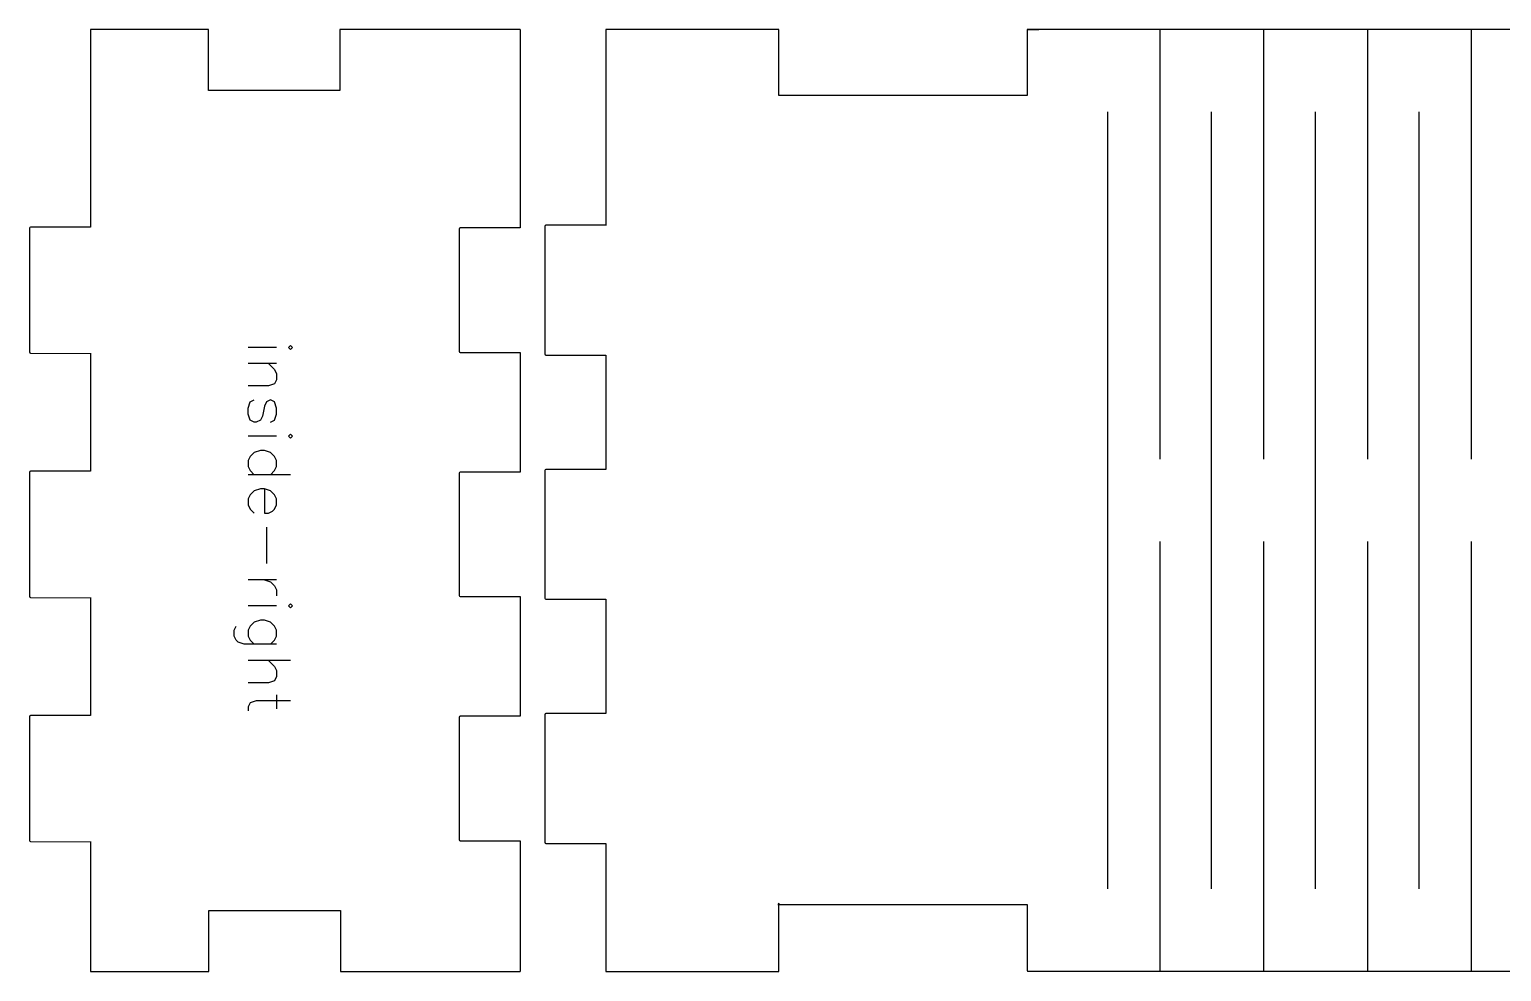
# Model space of a CAD drawing. Extents: x 5 to 365, y 4 to 204.
# Drawn here: x 5 to 130.4, y 5 to 85.2 of the extents above; entities that cross this region are included whole.
import ezdxf

# ---------------------------------------------------------------- set-up
doc = ezdxf.new("R2010")
doc.units = 0
doc.layers.add('Your_Design', color=7, linetype='CONTINUOUS')

msp = doc.modelspace()

# ---------------------------------------------------------------- linework, layer by layer
at = {"layer": 'Your_Design', "color": 5}
for points in [[(10.203998, 85.224373), (10.20427, 82.040201)], [(20.25432, 85.224302), (10.204, 85.224017)], [(31.44442, 85.224317), (31.44442, 80.025325), (31.44442, 80.025325), (31.44442, 80.025325), (20.254419, 80.025325), (20.254419, 85.224317), (20.254419, 85.224317)], [(46.797997, 85.224017), (31.444255, 85.223879)], [(46.798, 85.224017), (46.797647, 82.039845)], [(89.978999, 85.218016), (89.978999, 79.601018), (89.978999, 79.601018), (68.841997, 79.601018), (68.841997, 79.601018), (68.84235, 85.224017), (54.088573, 85.229026)], [(54.089, 85.224021), (54.088647, 82.140461)], [(257.931913, 85.228673), (89.986997, 85.229016), (90.986998, 85.228673)], [(101.279999, 85.228673), (101.279646, 48.638785)], [(110.119403, 85.228673), (110.119403, 48.638785)], [(118.959274, 85.228673), (118.959274, 48.638785)], [(127.799109, 85.228673), (127.799109, 48.638785)], [(10.20427, 82.032369), (10.20427, 68.401001)], [(46.797629, 82.032014), (46.797629, 68.330266)], [(54.088636, 82.132629), (54.088636, 68.531)], [(96.857711, 12.048984), (96.857996, 78.209066)], [(105.697546, 12.048984), (105.697546, 78.209066)], [(114.537381, 12.048984), (114.537381, 78.209066)], [(123.377216, 12.048984), (123.377216, 78.209066)], [(5.004999, 68.301023), (5.004999, 57.763022)], [(10.203572, 68.403011), (5.106501, 68.403011)], [(41.598359, 68.231065), (41.598359, 57.832481)], [(46.796931, 68.332629), (41.69986, 68.332629)], [(48.889366, 68.462032), (48.889366, 57.603003)], [(54.087938, 68.563032), (48.990867, 68.563032)], [(41.69986, 57.730916), (46.797629, 57.730669), (46.797629, 57.730669), (46.797629, 47.535674), (41.69986, 47.535462)], [(5.106501, 57.661034), (10.20427, 57.631048), (10.20427, 57.661034), (10.20427, 47.606021), (5.106501, 47.606021)], [(48.990867, 57.502002), (54.088636, 57.502002), (54.088636, 57.502002)], [(54.088636, 57.501015), (54.088636, 47.766006), (48.990867, 47.766006)], [(48.889366, 47.664018), (48.889366, 36.806012)], [(5.004999, 47.504032), (5.004999, 36.966031)], [(41.598359, 47.433897), (41.598359, 37.035314)], [(101.279568, 41.619283), (101.279568, 5.029412)], [(110.119403, 41.619283), (110.119403, 5.029412)], [(118.959274, 41.619283), (118.959274, 5.029412)], [(127.799109, 41.619283), (127.799109, 5.029412)], [(5.106501, 36.864008), (10.20427, 36.834022), (10.20427, 36.864008), (10.20427, 26.80903), (5.106501, 26.80903)], [(41.69986, 36.933749), (46.797629, 36.933643), (46.797629, 36.933643), (46.797629, 26.738648), (41.69986, 26.738648)], [(48.990867, 36.704024), (54.088636, 36.704024), (54.088636, 36.704024), (54.088636, 26.969015), (48.990867, 26.969015)], [(5.004999, 26.707006), (5.004999, 16.168017)], [(41.598359, 26.63673), (41.598359, 16.238147)], [(48.889366, 26.867027), (48.889366, 16.009021)], [(5.107002, 16.067017), (10.20427, 16.037031), (10.20427, 16.067017), (10.203998, 5.005035)], [(41.69986, 16.136582), (46.797629, 16.136652), (46.797629, 16.136652), (46.797982, 5.005032)], [(48.990867, 15.907033), (54.088636, 15.907033), (54.088636, 15.907033)], [(54.089, 15.907033), (54.089, 5.005035)], [(20.282419, 5.005359), (20.282419, 5.005359), (20.282419, 10.20536), (31.510418, 10.20536), (31.510418, 10.20536), (31.492426, 5.005359), (31.510418, 5.005359)], [(68.740793, 10.723915), (89.978999, 10.724021), (89.978999, 10.724021), (89.978999, 5.107023)], [(68.842393, 5.005141), (68.842393, 10.825409)], [(90.079999, 5.026025), (174.209283, 5.026025)], [(10.204, 5.005035), (20.282295, 5.005352)], [(31.492232, 5.005352), (46.797997, 5.005105)], [(54.088616, 5.005035), (68.841899, 5.004717)]]:
    msp.add_lwpolyline(points, dxfattribs=at)
for points in [[(40.708999, 85.123359)], [(47.999999, 85.224017)]]:
    msp.add_lwpolyline(points, close=True, dxfattribs=at)
at = {"layer": 'Your_Design', "color": 1}
for points in [[(26.048106, 58.150893), (23.640368, 58.150893)], [(26.048106, 56.775042), (23.640368, 56.775042)], [(25.360181, 56.775042), (25.876125, 56.259098), (26.048106, 55.915136), (26.048106, 55.399192), (25.876125, 55.055229), (25.360181, 54.883248), (23.640368, 54.883248)], [(25.532162, 51.787584), (25.876125, 51.959565), (26.048106, 52.475509), (26.048106, 52.991453), (25.876125, 53.507397), (25.532162, 53.679379), (25.188199, 53.507397), (25.016218, 53.163435), (24.844237, 52.303528), (24.672255, 51.959565), (24.328293, 51.787584), (24.156311, 51.787584), (23.812349, 51.959565), (23.640368, 52.475509), (23.640368, 52.991453), (23.812349, 53.507397), (24.156311, 53.679379)], [(26.048106, 50.583715), (23.640368, 50.583715)], [(25.532162, 47.31607), (25.876125, 47.660033), (26.048106, 48.003995), (26.048106, 48.519939), (25.876125, 48.863902), (25.532162, 49.207865), (25.016218, 49.379846), (24.672255, 49.379846), (24.156311, 49.207865), (23.812349, 48.863902), (23.640368, 48.519939), (23.640368, 48.003995), (23.812349, 47.660033), (24.156311, 47.31607)], [(27.251975, 47.31607), (23.640368, 47.31607)], [(25.016218, 46.112201), (25.016218, 44.048425), (25.360181, 44.048425), (25.704143, 44.220407), (25.876125, 44.392388), (26.048106, 44.736351), (26.048106, 45.252294), (25.876125, 45.596257), (25.532162, 45.94022), (25.016218, 46.112201), (24.672255, 46.112201), (24.156311, 45.94022), (23.812349, 45.596257), (23.640368, 45.252294), (23.640368, 44.736351), (23.812349, 44.392388), (24.156311, 44.048425)], [(25.188199, 42.844556), (25.188199, 39.748893)], [(26.048106, 38.373042), (23.640368, 38.373042)], [(25.016218, 38.373042), (25.532162, 38.201061), (25.876125, 37.857098), (26.048106, 37.513136), (26.048106, 36.997192)], [(26.048106, 36.137285), (23.640368, 36.137285)], [(26.048106, 32.86964), (23.296405, 32.86964), (22.780461, 33.041622), (22.60848, 33.213603), (22.436498, 33.557565), (22.436498, 34.073509), (22.60848, 34.417472)], [(25.532162, 32.86964), (25.876125, 33.213603), (26.048106, 33.557565), (26.048106, 34.073509), (25.876125, 34.417472), (25.532162, 34.761435), (25.016218, 34.933416), (24.672255, 34.933416), (24.156311, 34.761435), (23.812349, 34.417472), (23.640368, 34.073509), (23.640368, 33.557565), (23.812349, 33.213603), (24.156311, 32.86964)], [(27.251975, 31.49379), (23.640368, 31.49379)], [(25.360181, 31.49379), (25.876125, 30.977846), (26.048106, 30.633883), (26.048106, 30.117939), (25.876125, 29.773977), (25.360181, 29.601995), (23.640368, 29.601995)], [(27.251975, 28.054164), (24.328293, 28.054164), (23.812349, 27.882182), (23.640368, 27.53822), (23.640368, 27.194257)], [(26.048106, 28.570108), (26.048106, 27.366238)]]:
    msp.add_lwpolyline(points, dxfattribs=at)
for points in [[(27.251975, 58.322874), (27.079994, 58.150893), (27.251975, 57.978911), (27.423956, 58.150893)], [(27.251975, 50.755696), (27.079994, 50.583715), (27.251975, 50.411734), (27.423956, 50.583715)], [(27.251975, 36.309266), (27.079994, 36.137285), (27.251975, 35.965304), (27.423956, 36.137285)]]:
    msp.add_lwpolyline(points, close=True, dxfattribs=at)
at = {"layer": 'Your_Design', "color": 5}
for points in [[(5.106501, 68.403011), (5.051499, 68.403011), (5.004999, 68.359584), (5.004999, 68.301023)], [(41.69986, 68.332629), (41.644858, 68.332629), (41.598359, 68.289626), (41.598359, 68.231065)], [(48.990867, 68.563032), (48.935876, 68.563032), (48.889366, 68.520593), (48.889366, 68.462032)], [(5.004999, 57.763022), (5.004999, 57.708306), (5.048, 57.661034), (5.106501, 57.661034)], [(41.598359, 57.832481), (41.598359, 57.777765), (41.641359, 57.730916), (41.69986, 57.730916)], [(48.889366, 57.603003), (48.889366, 57.548287), (48.932366, 57.502002), (48.990867, 57.502002)], [(48.990867, 47.766006), (48.935805, 47.766006), (48.889366, 47.722579), (48.889366, 47.664018)], [(5.106501, 47.606021), (5.051499, 47.606021), (5.004999, 47.562594), (5.004999, 47.504032)], [(41.69986, 47.535462), (41.644858, 47.535462), (41.598359, 47.492459), (41.598359, 47.433897)], [(5.004999, 36.966031), (5.004999, 36.911315), (5.048, 36.864008), (5.106501, 36.864008)], [(41.598359, 37.035314), (41.598359, 36.980598), (41.641359, 36.933749), (41.69986, 36.933749)], [(48.889366, 36.806012), (48.889366, 36.751296), (48.932366, 36.704024), (48.990867, 36.704024)], [(5.106501, 26.80903), (5.051499, 26.80903), (5.004999, 26.765567), (5.004999, 26.707006)], [(41.69986, 26.738648), (41.644858, 26.738648), (41.598359, 26.695644), (41.598359, 26.637083)], [(48.990867, 26.969015), (48.935865, 26.969015), (48.889366, 26.926541), (48.889366, 26.869003)], [(5.004999, 16.168017), (5.004999, 16.113337), (5.048, 16.067017), (5.106501, 16.067017)], [(41.598359, 16.238147), (41.598359, 16.183466), (41.641359, 16.136582), (41.69986, 16.136582)], [(48.889366, 16.009021), (48.889366, 15.95434), (48.932366, 15.907033), (48.990867, 15.907033)], [(68.842393, 10.825409), (68.842393, 10.770411), (68.799389, 10.723915), (68.740793, 10.723915)], [(89.978999, 5.107023), (89.978999, 5.052025), (90.021438, 5.026025), (90.079999, 5.026025)]]:
    msp.add_open_spline(points, degree=3, dxfattribs=at)

doc.saveas('drawing.dxf')
